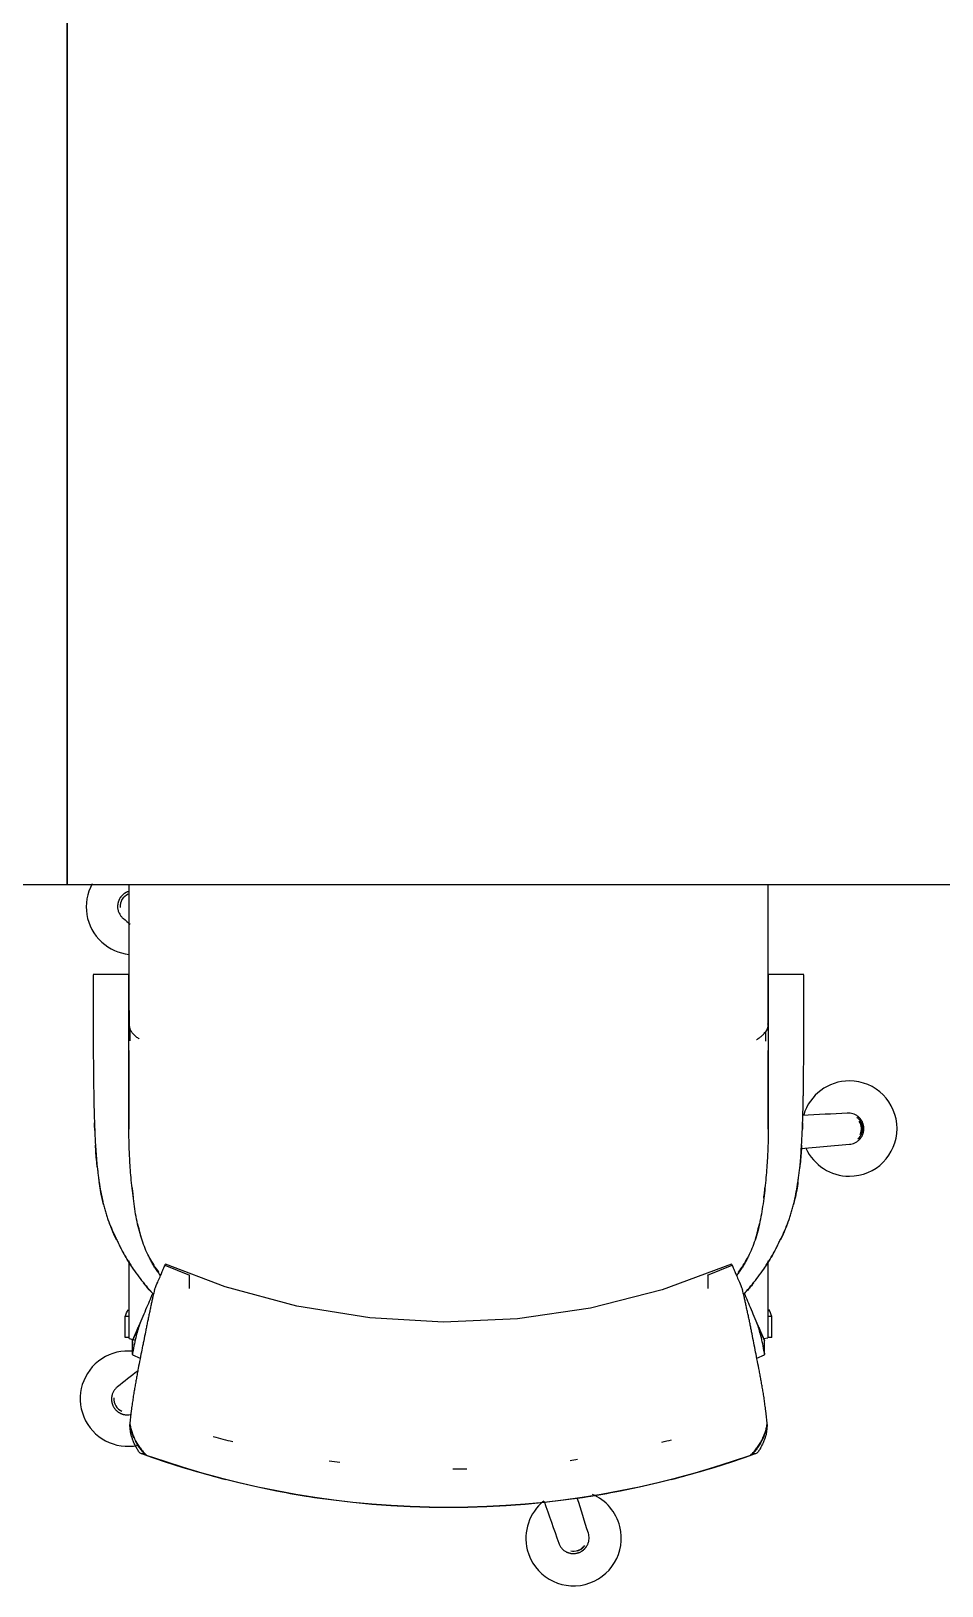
# Model space of a CAD drawing. Extents: x 6433 to 75181, y -2986 to 56414.
# Drawn here: x 26555 to 27318, y 4025 to 5330 of the extents above; entities that cross this region are included whole.
import ezdxf

# ---------------------------------------------------------------- set-up
doc = ezdxf.new("R2010")
doc.units = 0
doc.header["$MEASUREMENT"] = 0
doc.layers.add('A-Furniture', color=252, linetype='CONTINUOUS')

msp = doc.modelspace()

# ---------------------------------------------------------------- linework, layer by layer
at = {"layer": 'A-Furniture'}
for p, q in [((26584.9, 4613.9), (26584.9, 6113.9)), ((26584.9, 6113.9), (26584.9, 4613.9)), ((25784.9, 4613.9), (26584.9, 4613.9)), ((26584.9, 4613.9), (27384.9, 4613.9)), ((26636.7, 4581.9), (26636.7, 4613.5)), ((27172.5, 4613.5), (27172.5, 4581.9)), ((26636.7, 4508.1), (26636.7, 4581.9)), ((27172.5, 4581.9), (27172.5, 4508.1)), ((26636.6, 4538.2), (26606.6, 4538.2)), ((27202.6, 4538.2), (27172.6, 4538.2)), ((26636.7, 4408.5), (26636.7, 4474.5)), ((27172.5, 4474.5), (27172.5, 4408.5)), ((27200.3, 4392.3), (27240.9, 4395.8)), ((26636.7, 4232.8), (26636.7, 4298.1)), ((26666.8, 4294.3), (26687.3, 4285.9)), ((26717.4, 4276.3), (26667.2, 4295.2)), ((27142, 4295.2), (27083.8, 4273.7)), ((27121.9, 4285.9), (27142.4, 4294.3)), ((27172.5, 4298.1), (27172.5, 4233.3)), ((26687.3, 4274.7), (26687.3, 4285.7)), ((27122, 4285.7), (27122, 4274.7)), ((26777.3, 4260), (26717.4, 4276.3)), ((27083.8, 4273.7), (27023.7, 4258.3)), ((26838.5, 4250.1), (26777.3, 4260)), ((27023.7, 4258.3), (26962.4, 4249.2)), ((26633.4, 4233.7), (26633.4, 4251.2)), ((26636.7, 4251.2), (26633.4, 4251.2)), ((26639.6, 4231), (26645.9, 4245.6)), ((26900.4, 4246.4), (26838.5, 4250.1)), ((26962.4, 4249.2), (26900.4, 4246.4)), ((27163.3, 4245.6), (27169.6, 4231)), ((27175.8, 4251.2), (27172.5, 4251.2)), ((27175.8, 4233.7), (27175.8, 4251.2)), ((26636.7, 4233.7), (26633.4, 4233.7)), ((26636.7, 4232.8), (26641.9, 4231.4)), ((26639.6, 4220.3), (26639.6, 4231)), ((27168.8, 4232.8), (27172.5, 4233.3)), ((27169.6, 4220.3), (27169.6, 4231)), ((27175.8, 4233.7), (27172.5, 4233.7)), ((26639.6, 4219), (26646, 4216.4)), ((27163.2, 4216.4), (27169.6, 4219)), ((26637.7, 4156.9), (26637.4, 4160.7)), ((26638.2, 4152.7), (26637.7, 4156.9)), ((27171.5, 4156.9), (27171.1, 4152.7)), ((27171.8, 4160.7), (27171.5, 4156.9))]:
    msp.add_line(p, q, dxfattribs=at)
for centre, radius, start, end in [((26640.8, 4595), 40, 150.7952, 227.5173), ((26640.2, 4595.4), 11.1, 111.8372, 184.5326), ((26640.8, 4595), 40, 227.5173, 264.1272), ((27240.8, 4409), 40, 90, 163.4154), ((27240.8, 4409), 40, 270, 90), ((27240.8, 4409), 11.2, 310.1551, 56.5457), ((27239.8, 4408.9), 11.1, 334.4048, 33.826), ((27240.8, 4409), 40, 204.4217, 270), ((26635.7, 4182.3), 40, 123.0488, 281.8521), ((26635.7, 4182.3), 40, 83.974, 123.0488), ((26635.1, 4181.9), 11.1, 174.0269, 246.9791), ((26904.6, 4847.9), 724.6, 254.2051, 255.5357), ((26904.6, 4847.9), 724.6, 284.2902, 284.9658), ((26904.6, 4847.9), 756.8, 249.9889, 250.3774), ((26904.6, 4847.9), 756.8, 250.4087, 289.5913), ((26904.6, 4847.9), 756.6, 250.4283, 289.5717), ((26904.6, 4847.9), 724.6, 262.0566, 262.7751), ((26904.6, 4847.9), 724.6, 278.0854, 278.5946), ((26904.6, 4847.9), 756.8, 289.6226, 290.0111), ((26904.6, 4847.9), 756.8, 253.4989, 255.7064), ((26904.6, 4847.9), 724.6, 270.2883, 271.2195), ((26904.6, 4847.9), 756.8, 284.2936, 286.5011), ((26904.6, 4847.9), 756.8, 259.3921, 261.4238), ((26904.6, 4847.9), 756.8, 278.5762, 280.6079), ((27009.5, 4065.2), 40, 14.1205, 66.8324), ((27009.5, 4065.2), 40, 128.7602, 194.1205), ((27009.5, 4065.2), 40, 194.1205, 14.1205), ((27009.5, 4065.2), 11.2, 287.8148, 327.294), ((27009.4, 4065.4), 11.1, 258.6835, 318.1047)]:
    msp.add_arc(centre, radius, start, end, dxfattribs=at)
for points, knots in [([(26636.6, 4608), (26636.3, 4608), (26636, 4607.9), (26635.5, 4607.7), (26635.2, 4607.6), (26635, 4607.5), (26634.8, 4607.4), (26634.5, 4607.2), (26634.1, 4607.1), (26633.7, 4606.9), (26633.4, 4606.7), (26633.2, 4606.6), (26633.1, 4606.5), (26633, 4606.4), (26633, 4606.4), (26632.8, 4606.3), (26632.6, 4606.2), (26632.3, 4605.9), (26631.9, 4605.6), (26631.4, 4605.2), (26630.9, 4604.7), (26630.4, 4604.1), (26630, 4603.7), (26629.7, 4603.3), (26629.2, 4602.7), (26628.8, 4602), (26628.5, 4601.3), (26628.2, 4600.8), (26628.1, 4600.4), (26628, 4600.2), (26627.9, 4600.1), (26627.9, 4600), (26627.9, 4599.9), (26627.8, 4599.7), (26627.7, 4599.5), (26627.6, 4599.2), (26627.5, 4598.8), (26627.4, 4598.4), (26627.4, 4598.1), (26627.3, 4598), (26627.3, 4597.9), (26627.3, 4597.7), (26627.3, 4597.6), (26627.2, 4597.3), (26627.2, 4597), (26627.1, 4596.6), (26627.1, 4596.3), (26627.1, 4596.2)], [-1, -1, -1, -1, -0.916667, -0.875, -0.854167, -0.833333, -0.8125, -0.791667, -0.75, -0.708333, -0.6875, -0.677083, -0.671875, -0.666667, -0.661458, -0.65625, -0.645833, -0.625, -0.604167, -0.583333, -0.541667, -0.520833, -0.5, -0.479167, -0.458333, -0.416667, -0.395833, -0.375, -0.354167, -0.34375, -0.338542, -0.333333, -0.328125, -0.322917, -0.3125, -0.291667, -0.25, -0.208333, -0.1875, -0.177083, -0.166667, -0.15625, -0.145833, -0.125, -0.083333, -0.041667, 0, 0, 0, 0]), ([(26627.1, 4596.2), (26627.1, 4596.1), (26627.1, 4596), (26627.1, 4595.8), (26627.1, 4595.6), (26627.1, 4595.4), (26627.1, 4595.1), (26627.1, 4594.8), (26627.1, 4594.5), (26627.1, 4594.1), (26627.2, 4593.4), (26627.5, 4592.2), (26627.7, 4591.4), (26627.9, 4590.9)], [-1, -1, -1, -1, -0.925, -0.85, -0.8125, -0.775, -0.7, -0.625, -0.5875, -0.55, -0.4, -0.2, 0, 0, 0, 0]), ([(26606.6, 4538.1), (26606.6, 4538.1), (26606.6, 4537.9), (26606.6, 4537.4), (26606.6, 4536.3), (26606.6, 4534.7), (26606.6, 4533.3), (26606.6, 4532), (26606.6, 4531), (26606.6, 4529.9), (26606.6, 4528.6), (26606.6, 4527.1), (26606.6, 4525.4), (26606.6, 4523.6), (26606.6, 4522), (26606.6, 4520.8), (26606.6, 4519.2), (26606.6, 4516.2), (26606.6, 4513.8), (26606.6, 4512), (26606.6, 4510.1), (26606.6, 4507.9), (26606.6, 4505.6), (26606.6, 4503.9), (26606.6, 4502.5), (26606.6, 4500.8), (26606.6, 4498.6), (26606.6, 4495.6), (26606.6, 4491.8), (26606.7, 4487.3), (26606.7, 4483.4), (26606.7, 4480.2), (26606.7, 4477.2), (26606.7, 4473.5), (26606.7, 4468.8), (26606.8, 4463.8), (26606.8, 4458.9), (26606.8, 4454.8), (26606.9, 4451.6), (26606.9, 4448.7), (26607, 4445.3), (26607, 4441.3), (26607.1, 4437.1), (26607.2, 4431.6), (26607.3, 4425), (26607.5, 4417.5), (26607.8, 4410.1), (26608.1, 4402.7), (26608.5, 4395.4), (26609, 4388), (26609.4, 4381.7), (26610, 4376.5), (26610.5, 4372.4), (26611, 4368.2), (26611.8, 4362.7), (26612.9, 4356), (26614.3, 4349.4), (26615.5, 4344.2), (26616.6, 4340.3), (26617.8, 4336.4), (26619.4, 4331.4), (26621.8, 4325.5), (26624.4, 4319.7), (26626.6, 4315.1), (26628.3, 4311.5), (26630.1, 4307.9), (26632.6, 4303.3), (26635.9, 4297.7), (26640.2, 4291.1), (26646.3, 4282.5), (26651.9, 4275.5), (26656.2, 4271), (26656.9, 4270.3)], [0.2173913, 0.2173913, 0.2173913, 0.2173913, 0.2228261, 0.2282609, 0.2336957, 0.2391304, 0.2445652, 0.2472826, 0.25, 0.2527174, 0.2554348, 0.2581522, 0.2608696, 0.263587, 0.2663043, 0.2690217, 0.2717391, 0.2771739, 0.2798913, 0.2826087, 0.2853261, 0.2880435, 0.2907609, 0.2934783, 0.2961957, 0.298913, 0.3016304, 0.3043478, 0.3097826, 0.3152174, 0.3206522, 0.326087, 0.3315217, 0.3369565, 0.3423913, 0.3478261, 0.3532609, 0.3586957, 0.3641304, 0.3695652, 0.375, 0.3804348, 0.3858696, 0.3913043, 0.4021739, 0.4130435, 0.423913, 0.4347826, 0.4456522, 0.4565217, 0.4673913, 0.4728261, 0.4782609, 0.4836957, 0.4891304, 0.5, 0.5108696, 0.5163043, 0.5217391, 0.5271739, 0.5326087, 0.5434783, 0.5543478, 0.5597826, 0.5652174, 0.5706522, 0.576087, 0.5869565, 0.5978261, 0.6086957, 0.6304348, 0.6346057, 0.6346057, 0.6346057, 0.6346057]), ([(26662.8, 4286), (26662.1, 4286.9), (26660.7, 4288.9), (26658.6, 4292), (26656.6, 4295.2), (26654.8, 4298.5), (26652.6, 4302.9), (26650.1, 4308.3), (26647.6, 4315.2), (26645.3, 4322.7), (26643.3, 4330.9), (26641.8, 4339.3), (26640.6, 4348), (26639.4, 4356.9), (26638.5, 4365.7), (26637.8, 4374.3), (26637.3, 4382.3), (26636.9, 4389.7), (26636.7, 4396.5), (26636.6, 4402.7), (26636.6, 4408.7), (26636.6, 4414.7), (26636.6, 4420.9), (26636.6, 4426.4), (26636.6, 4431), (26636.6, 4435.9), (26636.6, 4440.8), (26636.6, 4445.4), (26636.6, 4448.6), (26636.6, 4451.4), (26636.6, 4454.5), (26636.6, 4458.5), (26636.6, 4465.3), (26636.6, 4472.7), (26636.6, 4477.6), (26636.6, 4480.7), (26636.6, 4483.9), (26636.6, 4487.9), (26636.6, 4492.1), (26636.6, 4495.6), (26636.6, 4498.4), (26636.6, 4500.4), (26636.6, 4502.2), (26636.6, 4503.5), (26636.6, 4505), (26636.6, 4507.1), (26636.6, 4509.3), (26636.6, 4511.2), (26636.6, 4513), (26636.6, 4514.7), (26636.6, 4516.6), (26636.6, 4518.6), (26636.6, 4520.2), (26636.6, 4521.1), (26636.6, 4521.9), (26636.6, 4522.9), (26636.6, 4524.3), (26636.6, 4526), (26636.6, 4527.6), (26636.6, 4529), (26636.6, 4530.2), (26636.6, 4531.3), (26636.6, 4532.6), (26636.6, 4534), (26636.6, 4535.6), (26636.6, 4537.3), (26636.6, 4538.2), (26636.6, 4538.2), (26636.6, 4538.1)], [0.3754739, 0.3754739, 0.3754739, 0.3754739, 0.3804348, 0.3858696, 0.3913043, 0.3967391, 0.4021739, 0.4130435, 0.423913, 0.4347826, 0.4456522, 0.4565217, 0.4673913, 0.4782609, 0.4891304, 0.5, 0.5108696, 0.5217391, 0.5326087, 0.5434783, 0.5543478, 0.5652174, 0.576087, 0.5869565, 0.5923913, 0.5978261, 0.6086957, 0.6141304, 0.6195652, 0.625, 0.6304348, 0.6358696, 0.6413043, 0.6521739, 0.6576087, 0.6630435, 0.6684783, 0.673913, 0.6793478, 0.6847826, 0.6875, 0.6902174, 0.6929348, 0.6956522, 0.6983696, 0.701087, 0.7038043, 0.7065217, 0.7092391, 0.7119565, 0.7146739, 0.7173913, 0.7201087, 0.7228261, 0.7241848, 0.7255435, 0.7282609, 0.7309783, 0.7336957, 0.736413, 0.7391304, 0.7418478, 0.7445652, 0.75, 0.7554348, 0.7608696, 0.7717391, 0.7826087, 0.7826087, 0.7826087, 0.7826087]), ([(27172.6, 4538.1), (27172.6, 4538.2), (27172.6, 4538.2), (27172.6, 4537.3), (27172.6, 4535.6), (27172.6, 4534), (27172.6, 4532.6), (27172.6, 4531.3), (27172.6, 4530.2), (27172.6, 4529), (27172.6, 4527.6), (27172.6, 4526), (27172.6, 4524.3), (27172.6, 4522.9), (27172.6, 4521.9), (27172.6, 4521.1), (27172.6, 4520.2), (27172.6, 4518.6), (27172.6, 4516.6), (27172.6, 4514.7), (27172.6, 4513), (27172.6, 4511.2), (27172.6, 4509.3), (27172.6, 4507.1), (27172.6, 4505), (27172.6, 4503.5), (27172.6, 4502.2), (27172.6, 4500.4), (27172.6, 4498.4), (27172.6, 4495.6), (27172.6, 4492.1), (27172.6, 4487.9), (27172.6, 4483.9), (27172.6, 4480.7), (27172.6, 4477.6), (27172.6, 4472.7), (27172.6, 4465.3), (27172.6, 4458.5), (27172.6, 4454.5), (27172.6, 4451.4), (27172.6, 4448.6), (27172.6, 4445.4), (27172.6, 4440.8), (27172.6, 4435.9), (27172.6, 4431), (27172.7, 4426.4), (27172.7, 4420.9), (27172.6, 4414.7), (27172.6, 4408.7), (27172.6, 4402.7), (27172.6, 4396.5), (27172.3, 4389.7), (27171.9, 4382.3), (27171.4, 4374.3), (27170.7, 4365.7), (27169.8, 4356.9), (27168.7, 4348), (27167.4, 4339.3), (27165.9, 4330.9), (27164, 4322.7), (27161.7, 4315.2), (27159.1, 4308.3), (27156.7, 4302.9), (27154.4, 4298.5), (27152.6, 4295.2), (27150.6, 4292), (27148.6, 4288.9), (27147.1, 4286.9), (27146.4, 4286)], [0.2173913, 0.2173913, 0.2173913, 0.2173913, 0.2282609, 0.2391304, 0.2445652, 0.25, 0.2554348, 0.2581522, 0.2608696, 0.263587, 0.2663043, 0.2690217, 0.2717391, 0.2744565, 0.2758152, 0.2771739, 0.2798913, 0.2826087, 0.2853261, 0.2880435, 0.2907609, 0.2934783, 0.2961957, 0.298913, 0.3016304, 0.3043478, 0.3070652, 0.3097826, 0.3125, 0.3152174, 0.3206522, 0.326087, 0.3315217, 0.3369565, 0.3423913, 0.3478261, 0.3586957, 0.3641304, 0.3695652, 0.375, 0.3804348, 0.3858696, 0.3913043, 0.4021739, 0.4076087, 0.4130435, 0.423913, 0.4347826, 0.4456522, 0.4565217, 0.4673913, 0.4782609, 0.4891304, 0.5, 0.5108696, 0.5217391, 0.5326087, 0.5434783, 0.5543478, 0.5652174, 0.576087, 0.5869565, 0.5978261, 0.6032609, 0.6086957, 0.6141304, 0.6195652, 0.6245261, 0.6245261, 0.6245261, 0.6245261]), ([(27152.4, 4270.3), (27153, 4271), (27157.3, 4275.5), (27162.9, 4282.5), (27169, 4291.1), (27173.3, 4297.7), (27176.6, 4303.3), (27179.1, 4307.9), (27180.9, 4311.5), (27182.6, 4315.1), (27184.9, 4319.7), (27187.5, 4325.5), (27189.8, 4331.4), (27191.5, 4336.4), (27192.7, 4340.3), (27193.7, 4344.2), (27195, 4349.4), (27196.3, 4356), (27197.5, 4362.7), (27198.2, 4368.2), (27198.8, 4372.4), (27199.3, 4376.5), (27199.8, 4381.7), (27200.3, 4388), (27200.7, 4395.4), (27201.1, 4402.7), (27201.5, 4410.1), (27201.7, 4417.5), (27201.9, 4425), (27202.1, 4431.6), (27202.2, 4437.1), (27202.2, 4441.3), (27202.3, 4445.3), (27202.3, 4448.7), (27202.4, 4451.6), (27202.4, 4454.8), (27202.4, 4458.9), (27202.5, 4463.8), (27202.5, 4468.8), (27202.5, 4473.5), (27202.6, 4477.2), (27202.6, 4480.2), (27202.6, 4483.4), (27202.6, 4487.3), (27202.6, 4491.8), (27202.6, 4495.6), (27202.6, 4498.6), (27202.6, 4500.8), (27202.6, 4502.5), (27202.6, 4503.9), (27202.6, 4505.6), (27202.6, 4507.9), (27202.6, 4510.1), (27202.6, 4512), (27202.6, 4513.8), (27202.6, 4516.2), (27202.6, 4519.2), (27202.6, 4520.8), (27202.6, 4522), (27202.6, 4523.6), (27202.6, 4525.4), (27202.6, 4527.1), (27202.6, 4528.6), (27202.6, 4529.9), (27202.6, 4531), (27202.6, 4532), (27202.6, 4533.3), (27202.6, 4534.7), (27202.6, 4536.3), (27202.6, 4537.4), (27202.6, 4537.9), (27202.6, 4538.1), (27202.6, 4538.1)], [0.3653943, 0.3653943, 0.3653943, 0.3653943, 0.3695652, 0.3913043, 0.4021739, 0.4130435, 0.423913, 0.4293478, 0.4347826, 0.4402174, 0.4456522, 0.4565217, 0.4673913, 0.4728261, 0.4782609, 0.4836957, 0.4891304, 0.5, 0.5108696, 0.5163043, 0.5217391, 0.5271739, 0.5326087, 0.5434783, 0.5543478, 0.5652174, 0.576087, 0.5869565, 0.5978261, 0.6086957, 0.6141304, 0.6195652, 0.625, 0.6304348, 0.6358696, 0.6413043, 0.6467391, 0.6521739, 0.6576087, 0.6630435, 0.6684783, 0.673913, 0.6793478, 0.6847826, 0.6902174, 0.6956522, 0.6983696, 0.701087, 0.7038043, 0.7065217, 0.7092391, 0.7119565, 0.7146739, 0.7173913, 0.7201087, 0.7228261, 0.7282609, 0.7309783, 0.7336957, 0.736413, 0.7391304, 0.7418478, 0.7445652, 0.7472826, 0.75, 0.7527174, 0.7554348, 0.7608696, 0.7663043, 0.7717391, 0.7771739, 0.7826087, 0.7826087, 0.7826087, 0.7826087]), ([(26638.2, 4490.6), (26637.8, 4491.2), (26636.7, 4493.2), (26636.4, 4495.3), (26636.7, 4496.8)], [-0.07541741, -0.07541741, -0.07541741, -0.07541741, -0.05555556, 0, 0, 0, 0]), ([(26637.7, 4492), (26638, 4491.5), (26638.6, 4490.3), (26640.1, 4488.4), (26641.9, 4486.7), (26643.4, 4485.5), (26644.4, 4484.9), (26645, 4484.5), (26645.2, 4484.4)], [0, 0, 0, 0, 0.0277778, 0.0555556, 0.0833333, 0.0972222, 0.1041667, 0.1111111, 0.1111111, 0.1111111, 0.1111111]), ([(27162.9, 4483.7), (27163.1, 4483.8), (27163.7, 4484.1), (27164.7, 4484.8), (27166.2, 4485.8), (27168, 4487.3), (27169.5, 4488.9), (27170.2, 4489.8), (27170.5, 4490.2)], [0.8888889, 0.8888889, 0.8888889, 0.8888889, 0.8958333, 0.9027778, 0.9166667, 0.9444444, 0.9722222, 1, 1, 1, 1]), ([(27171, 4490.6), (27171.4, 4491.2), (27172.6, 4493.2), (27172.8, 4495.3), (27172.5, 4496.8)], [0.92458259, 0.92458259, 0.92458259, 0.92458259, 0.94444444, 1, 1, 1, 1]), ([(26607.9, 4407.5), (26607.9, 4408.7), (26607.8, 4410.8), (26607.7, 4412.9), (26607.7, 4413.8)], [0.583333333, 0.583333333, 0.583333333, 0.583333333, 0.588541667, 0.59241184, 0.59241184, 0.59241184, 0.59241184]), ([(27250, 4417.2), (27249.9, 4417.3), (27249.9, 4417.4), (27249.7, 4417.5), (27249.6, 4417.6), (27249.5, 4417.8), (27249.3, 4418), (27249, 4418.2), (27248.9, 4418.4), (27248.6, 4418.7), (27248, 4419.2), (27247, 4419.9), (27246.3, 4420.4), (27245.8, 4420.6)], [-1, -1, -1, -1, -0.925, -0.85, -0.8125, -0.775, -0.7, -0.625, -0.5875, -0.55, -0.4, -0.2, 0, 0, 0, 0]), ([(27251, 4402.1), (27251.2, 4402.3), (27251.3, 4402.6), (27251.6, 4403.1), (27251.7, 4403.4), (27251.8, 4403.6), (27251.9, 4403.8), (27252, 4404.1), (27252.2, 4404.4), (27252.3, 4404.9), (27252.4, 4405.2), (27252.5, 4405.4), (27252.5, 4405.6), (27252.5, 4405.6), (27252.6, 4405.7), (27252.6, 4405.9), (27252.6, 4406.1), (27252.7, 4406.5), (27252.8, 4407), (27252.9, 4407.7), (27252.9, 4408.4), (27252.9, 4409.2), (27252.9, 4409.7), (27252.9, 4410.2), (27252.8, 4411), (27252.6, 4411.8), (27252.4, 4412.5), (27252.3, 4413), (27252.1, 4413.4), (27252, 4413.7), (27252, 4413.8), (27251.9, 4413.9), (27251.9, 4414), (27251.9, 4414.1), (27251.8, 4414.3), (27251.6, 4414.7), (27251.4, 4415.1), (27251.2, 4415.4), (27251.1, 4415.6), (27251, 4415.7), (27251, 4415.8), (27250.9, 4415.9), (27250.8, 4416.1), (27250.7, 4416.3), (27250.4, 4416.6), (27250.2, 4416.9), (27250, 4417.1), (27250, 4417.2)], [-1, -1, -1, -1, -0.916667, -0.875, -0.854167, -0.833333, -0.8125, -0.791667, -0.75, -0.708333, -0.6875, -0.677083, -0.671875, -0.666667, -0.661458, -0.65625, -0.645833, -0.625, -0.604167, -0.583333, -0.541667, -0.520833, -0.5, -0.479167, -0.458333, -0.416667, -0.395833, -0.375, -0.354167, -0.34375, -0.338542, -0.333333, -0.328125, -0.322917, -0.3125, -0.291667, -0.25, -0.208333, -0.1875, -0.177083, -0.166667, -0.15625, -0.145833, -0.125, -0.083333, -0.041667, 0, 0, 0, 0]), ([(27247.4, 4398.2), (27247.8, 4398.5), (27248.5, 4399), (27249.3, 4399.8), (27249.7, 4400.3), (27250, 4400.6), (27250.1, 4400.7), (27250.2, 4400.9), (27250.3, 4401), (27250.4, 4401.2), (27250.6, 4401.4), (27250.7, 4401.6), (27250.8, 4401.7), (27250.9, 4401.9), (27251, 4402), (27251, 4402.1)], [-1, -1, -1, -1, -0.8, -0.6, -0.5, -0.45, -0.4, -0.375, -0.35, -0.3, -0.25, -0.2, -0.15, -0.1, 0, 0, 0, 0]), ([(26610, 4376.7), (26609.9, 4377.5), (26609.6, 4380.9), (26609, 4386.4), (26608.7, 4391.6), (26608.5, 4394.5), (26608.5, 4395)], [0.53783396, 0.53783396, 0.53783396, 0.53783396, 0.54166667, 0.55208333, 0.5625, 0.56500708, 0.56500708, 0.56500708, 0.56500708]), ([(27200.7, 4395), (27200.7, 4394.5), (27200.5, 4391.6), (27200.2, 4386.4), (27199.7, 4380.9), (27199.3, 4377.5), (27199.2, 4376.7)], [0.43499292, 0.43499292, 0.43499292, 0.43499292, 0.4375, 0.44791667, 0.45833333, 0.46216604, 0.46216604, 0.46216604, 0.46216604]), ([(26615.3, 4345.3), (26614.9, 4346.9), (26613.9, 4350.8), (26612.6, 4357.2), (26611.9, 4362), (26611.5, 4364.3)], [0.49318304, 0.49318304, 0.49318304, 0.49318304, 0.5, 0.51041667, 0.52034416, 0.52034416, 0.52034416, 0.52034416]), ([(26639.1, 4360.1), (26639.3, 4358.7), (26639.6, 4355.5), (26640, 4352.3), (26640.2, 4350.6)], [0.50425801, 0.50425801, 0.50425801, 0.50425801, 0.51041667, 0.51788638, 0.51788638, 0.51788638, 0.51788638]), ([(27169, 4350.6), (27169.2, 4352.3), (27169.6, 4355.5), (27170, 4358.7), (27170.1, 4360.1)], [0.48211362, 0.48211362, 0.48211362, 0.48211362, 0.48958333, 0.49574199, 0.49574199, 0.49574199, 0.49574199]), ([(27197.7, 4364.3), (27197.4, 4362), (27196.6, 4357.2), (27195.4, 4350.8), (27194.4, 4346.9), (27194, 4345.3)], [0.47965584, 0.47965584, 0.47965584, 0.47965584, 0.48958333, 0.5, 0.50681696, 0.50681696, 0.50681696, 0.50681696]), ([(26626.1, 4315.7), (26625.1, 4317.8), (26622.7, 4323.1), (26620.7, 4328.4), (26619.5, 4331.6)], [0.44842599, 0.44842599, 0.44842599, 0.44842599, 0.45833333, 0.47273485, 0.47273485, 0.47273485, 0.47273485]), ([(26643.9, 4329.1), (26644.1, 4328.3), (26644.8, 4325.2), (26645.8, 4320.9), (26646.8, 4317.5), (26647.1, 4316.3)], [0.54866694, 0.54866694, 0.54866694, 0.54866694, 0.55208333, 0.5625, 0.56783755, 0.56783755, 0.56783755, 0.56783755]), ([(27162.1, 4316.3), (27162.5, 4317.5), (27163.4, 4320.9), (27164.5, 4325.2), (27165.2, 4328.3), (27165.3, 4329.1)], [0.43216245, 0.43216245, 0.43216245, 0.43216245, 0.4375, 0.44791667, 0.45133306, 0.45133306, 0.45133306, 0.45133306]), ([(27189.7, 4331.6), (27188.6, 4328.4), (27186.5, 4323.1), (27184.1, 4317.8), (27183.1, 4315.7)], [0.52726515, 0.52726515, 0.52726515, 0.52726515, 0.54166667, 0.55157401, 0.55157401, 0.55157401, 0.55157401]), ([(26640.3, 4291.1), (26639.3, 4292.7), (26636.9, 4296.4), (26634.1, 4300.9), (26632.5, 4303.7), (26632, 4304.5)], [0.40851688, 0.40851688, 0.40851688, 0.40851688, 0.41666667, 0.42708333, 0.43069115, 0.43069115, 0.43069115, 0.43069115]), ([(26653.7, 4300.6), (26653.8, 4300.5), (26654.9, 4298.4), (26657.4, 4294.2), (26660.1, 4290.2), (26661.6, 4288.2), (26661.6, 4288.1)], [0.59333507, 0.59333507, 0.59333507, 0.59333507, 0.59375, 0.60416667, 0.61458333, 0.61505928, 0.61505928, 0.61505928, 0.61505928]), ([(27147.6, 4288.1), (27147.7, 4288.2), (27149.1, 4290.2), (27151.8, 4294.2), (27154.3, 4298.4), (27155.5, 4300.5), (27155.5, 4300.6)], [0.38494072, 0.38494072, 0.38494072, 0.38494072, 0.38541667, 0.39583333, 0.40625, 0.40666493, 0.40666493, 0.40666493, 0.40666493]), ([(27177.2, 4304.5), (27176.8, 4303.7), (27175.1, 4300.9), (27172.4, 4296.4), (27170, 4292.7), (27168.9, 4291.1)], [0.56930885, 0.56930885, 0.56930885, 0.56930885, 0.57291667, 0.58333333, 0.59148312, 0.59148312, 0.59148312, 0.59148312]), ([(26658.1, 4274), (26657.6, 4272), (26656.9, 4268.8), (26655.9, 4264.4), (26655.2, 4261), (26654.4, 4257.4), (26653.6, 4253.6), (26652.8, 4249.8), (26652, 4246), (26651.2, 4242.2), (26650.2, 4237.2), (26649.2, 4232.2), (26648.2, 4227.2), (26647.2, 4222.1), (26645.9, 4215.7), (26644.6, 4208.9), (26643.6, 4203.4), (26642.8, 4199.2), (26642.1, 4195.1), (26641.3, 4190.9), (26640.6, 4186.6), (26639.9, 4182), (26639.2, 4177.2), (26638.3, 4170.6), (26637.7, 4165.3), (26637.3, 4161.6)], [-1, -1, -1, -1, -0.928571, -0.892857, -0.857143, -0.821429, -0.785714, -0.75, -0.714286, -0.678571, -0.642857, -0.571429, -0.535714, -0.5, -0.428571, -0.357143, -0.321429, -0.285714, -0.25, -0.214286, -0.178571, -0.142857, -0.107143, -0.071429, 0, 0, 0, 0]), ([(26645.9, 4245.6), (26647.1, 4248.3), (26649.3, 4253.5), (26652.5, 4260.9), (26654.8, 4266.4), (26656.1, 4269.4), (26656.5, 4270.3)], [-1, -1, -1, -1, -0.8, -0.6, -0.4, -0.3, -0.3, -0.3, -0.3]), ([(26657.1, 4270.1), (26656.3, 4270.8), (26653.9, 4273.3), (26651.1, 4276.5), (26649, 4279), (26648.6, 4279.6)], [0.37051719, 0.37051719, 0.37051719, 0.37051719, 0.375, 0.38541667, 0.38875119, 0.38875119, 0.38875119, 0.38875119]), ([(27171.9, 4161.6), (27171.5, 4165.3), (27170.9, 4170.6), (27170, 4177.2), (27169.4, 4182), (27168.7, 4186.6), (27167.9, 4190.9), (27167.2, 4195.1), (27166.4, 4199.2), (27165.7, 4203.4), (27164.6, 4208.9), (27163.3, 4215.7), (27161.8, 4223.4), (27160.3, 4231), (27159.1, 4237.2), (27158, 4242.2), (27157.3, 4246), (27156.5, 4249.8), (27155.7, 4253.6), (27154.8, 4257.4), (27154.1, 4261), (27153.3, 4264.4), (27152.3, 4268.8), (27151.6, 4272), (27151.1, 4274)], [-1, -1, -1, -1, -0.928571, -0.892857, -0.857143, -0.821429, -0.785714, -0.75, -0.714286, -0.678571, -0.642857, -0.571429, -0.5, -0.428571, -0.357143, -0.321429, -0.285714, -0.25, -0.214286, -0.178571, -0.142857, -0.107143, -0.071429, 0, 0, 0, 0]), ([(27156.6, 4274.8), (27155.9, 4273.9), (27154.4, 4272.3), (27152.9, 4270.8), (27152.2, 4270.1)], [0.620210162, 0.620210162, 0.620210162, 0.620210162, 0.625, 0.629482808, 0.629482808, 0.629482808, 0.629482808]), ([(27152.7, 4270.3), (27153.1, 4269.4), (27154.4, 4266.4), (27156.8, 4260.9), (27159.9, 4253.5), (27162.2, 4248.3), (27163.3, 4245.6)], [-0.7, -0.7, -0.7, -0.7, -0.6, -0.4, -0.2, 0, 0, 0, 0]), ([(27160.7, 4279.6), (27160.2, 4279), (27158.9, 4277.4), (27157.6, 4275.8), (27156.8, 4274.9)], [0.611248805, 0.611248805, 0.611248805, 0.611248805, 0.614583333, 0.619949996, 0.619949996, 0.619949996, 0.619949996]), ([(26645.9, 4245.6), (26645.3, 4244.2), (26643.2, 4239.3), (26641.1, 4234.4), (26639.6, 4231)], [-0.08237256, -0.08237256, -0.08237256, -0.08237256, -0.05882353, 0, 0, 0, 0]), ([(26639.6, 4231), (26641.1, 4234.4), (26643.2, 4239.3), (26645.3, 4244.2), (26645.9, 4245.6)], [-1, -1, -1, -1, -0.94117647, -0.91762744, -0.91762744, -0.91762744, -0.91762744]), ([(27169.6, 4231), (27168.1, 4234.4), (27166, 4239.3), (27163.9, 4244.2), (27163.3, 4245.6)], [-1, -1, -1, -1, -0.94117647, -0.91762986, -0.91762986, -0.91762986, -0.91762986]), ([(27163.3, 4245.6), (27163.9, 4244.2), (27166, 4239.3), (27168.1, 4234.4), (27169.6, 4231)], [-0.08237014, -0.08237014, -0.08237014, -0.08237014, -0.05882353, 0, 0, 0, 0]), ([(26639.6, 4221.4), (26639.6, 4220.7), (26639.6, 4219.9), (26639.6, 4219.4), (26639.6, 4219.2), (26639.6, 4219.2)], [0.4444444, 0.4444444, 0.4444444, 0.4444444, 0.5833333, 0.6527778, 0.6666667, 0.6666667, 0.6666667, 0.6666667]), ([(26622.9, 4186.7), (26622.7, 4186.2), (26622.4, 4185.4), (26622.2, 4184.3), (26622.1, 4183.7), (26622.1, 4183.3), (26622, 4183.1), (26622, 4182.9), (26622, 4182.7), (26622, 4182.5), (26622, 4182.3), (26622, 4182), (26622, 4181.9), (26622, 4181.6), (26622, 4181.5), (26622, 4181.4)], [-1, -1, -1, -1, -0.8, -0.6, -0.5, -0.45, -0.4, -0.375, -0.35, -0.3, -0.25, -0.2, -0.15, -0.1, 0, 0, 0, 0]), ([(26622, 4181.4), (26622, 4181.2), (26622, 4180.8), (26622.1, 4180.3), (26622.1, 4180), (26622.2, 4179.8), (26622.2, 4179.5), (26622.3, 4179.2), (26622.3, 4178.8), (26622.5, 4178.4), (26622.6, 4178), (26622.6, 4177.8), (26622.7, 4177.7), (26622.7, 4177.6), (26622.7, 4177.5), (26622.8, 4177.4), (26622.9, 4177.2), (26623, 4176.8), (26623.2, 4176.4), (26623.5, 4175.7), (26623.9, 4175.1), (26624.3, 4174.5), (26624.6, 4174), (26624.9, 4173.6), (26625.4, 4173), (26626, 4172.4), (26626.5, 4171.9), (26626.9, 4171.6), (26627.3, 4171.3), (26627.5, 4171.2), (26627.6, 4171.1), (26627.7, 4171), (26627.8, 4171), (26627.9, 4170.9), (26628.1, 4170.8), (26628.4, 4170.6), (26628.8, 4170.4), (26629.1, 4170.2), (26629.3, 4170.1), (26629.5, 4170), (26629.6, 4170), (26629.7, 4169.9), (26629.8, 4169.8), (26630.1, 4169.7), (26630.4, 4169.6), (26630.8, 4169.5), (26631.1, 4169.4), (26631.2, 4169.3)], [-1, -1, -1, -1, -0.916667, -0.875, -0.854167, -0.833333, -0.8125, -0.791667, -0.75, -0.708333, -0.6875, -0.677083, -0.671875, -0.666667, -0.661458, -0.65625, -0.645833, -0.625, -0.604167, -0.583333, -0.541667, -0.520833, -0.5, -0.479167, -0.458333, -0.416667, -0.395833, -0.375, -0.354167, -0.34375, -0.338542, -0.333333, -0.328125, -0.322917, -0.3125, -0.291667, -0.25, -0.208333, -0.1875, -0.177083, -0.166667, -0.15625, -0.145833, -0.125, -0.083333, -0.041667, 0, 0, 0, 0]), ([(26631.2, 4169.3), (26631.2, 4169.3), (26631.3, 4169.3), (26631.5, 4169.2), (26631.7, 4169.2), (26631.9, 4169.1), (26632.2, 4169.1), (26632.5, 4169), (26632.8, 4168.9), (26633.2, 4168.9), (26633.9, 4168.8), (26635.1, 4168.7), (26636, 4168.7), (26636.5, 4168.8)], [-1, -1, -1, -1, -0.925, -0.85, -0.8125, -0.775, -0.7, -0.625, -0.5875, -0.55, -0.4, -0.2, 0, 0, 0, 0]), ([(26637.3, 4161.6), (26637.5, 4160.5), (26637.8, 4158.8), (26638.4, 4156.4), (26638.9, 4154.7), (26639.5, 4152.9), (26640.2, 4151.1), (26640.8, 4149.6), (26641.4, 4148.5), (26641.8, 4147.6), (26642.3, 4146.7), (26642.9, 4145.6), (26643.7, 4144.2), (26644.8, 4142.5), (26645.9, 4140.9), (26647.2, 4139.3), (26648.9, 4137.3), (26650.2, 4135.9), (26651.2, 4135)], [-1, -1, -1, -1, -0.875, -0.8125, -0.75, -0.6875, -0.625, -0.5625, -0.53125, -0.5, -0.46875, -0.4375, -0.375, -0.3125, -0.25, -0.1875, -0.125, 0, 0, 0, 0]), ([(26637.4, 4160.7), (26637.6, 4159.6), (26637.9, 4157.9), (26638.5, 4155.7), (26639, 4154), (26639.6, 4152.2), (26640.2, 4150.7), (26640.6, 4149.7), (26640.8, 4149.3)], [-1, -1, -1, -1, -0.875, -0.8125, -0.75, -0.6875, -0.625, -0.5822537, -0.5822537, -0.5822537, -0.5822537]), ([(26640.8, 4149.3), (26640.6, 4149.8), (26640.2, 4150.8), (26639.5, 4152.4), (26639, 4154.1), (26638.4, 4155.7), (26637.9, 4157.9), (26637.6, 4159.6), (26637.4, 4160.7)], [-0.4243709, -0.4243709, -0.4243709, -0.4243709, -0.375, -0.3125, -0.25, -0.1875, -0.125, 0, 0, 0, 0]), ([(26645.6, 4136.7), (26645, 4137.6), (26644.2, 4138.9), (26643.3, 4140.4), (26642.8, 4141.3), (26642.4, 4141.9), (26642.1, 4142.6), (26641.6, 4143.5), (26641.1, 4144.6), (26640.6, 4145.8), (26640.2, 4146.7), (26640, 4147.4), (26639.7, 4148), (26639.4, 4148.9), (26638.8, 4150.5), (26638.4, 4151.9), (26638.2, 4152.7)], [-1, -1, -1, -1, -0.833333, -0.75, -0.708333, -0.666667, -0.625, -0.583333, -0.5, -0.416667, -0.375, -0.333333, -0.291667, -0.25, -0.166667, 0, 0, 0, 0]), ([(27158.1, 4135), (27159, 4135.9), (27160.4, 4137.3), (27162.1, 4139.3), (27163.3, 4140.9), (27164.4, 4142.5), (27165.5, 4144.2), (27166.3, 4145.6), (27167, 4146.7), (27167.4, 4147.6), (27167.9, 4148.5), (27168.4, 4149.6), (27169.1, 4151.1), (27169.8, 4152.9), (27170.4, 4154.7), (27170.9, 4156.4), (27171.5, 4158.8), (27171.8, 4160.5), (27171.9, 4161.6)], [-1, -1, -1, -1, -0.875, -0.8125, -0.75, -0.6875, -0.625, -0.5625, -0.53125, -0.5, -0.46875, -0.4375, -0.375, -0.3125, -0.25, -0.1875, -0.125, 0, 0, 0, 0]), ([(27158.4, 4134.8), (27159.3, 4135.7), (27160.6, 4137.1), (27162.3, 4139.1), (27163.4, 4140.6), (27164.5, 4142.2), (27165.5, 4143.8), (27166.3, 4145.2), (27166.9, 4146.3), (27167.4, 4147.1), (27167.8, 4148), (27168.3, 4149.1), (27169, 4150.5), (27169.7, 4152.2), (27170.3, 4154), (27170.8, 4155.7), (27171.4, 4157.9), (27171.7, 4159.6), (27171.8, 4160.7)], [-1, -1, -1, -1, -0.875, -0.8125, -0.75, -0.6875, -0.625, -0.5625, -0.53125, -0.5, -0.46875, -0.4375, -0.375, -0.3125, -0.25, -0.1875, -0.125, 0, 0, 0, 0]), ([(27171.8, 4160.7), (27171.7, 4159.6), (27171.4, 4158), (27170.8, 4155.7), (27170.3, 4154.1), (27169.7, 4152.4), (27169, 4150.7), (27168.4, 4149.3), (27167.9, 4148.2), (27167.5, 4147.3), (27167.1, 4146.5), (27166.5, 4145.4), (27165.7, 4144.1), (27164.7, 4142.5), (27163.6, 4140.9), (27162.5, 4139.4), (27160.9, 4137.5), (27159.7, 4136.1), (27158.8, 4135.2)], [-1, -1, -1, -1, -0.875, -0.8125, -0.75, -0.6875, -0.625, -0.5625, -0.53125, -0.5, -0.46875, -0.4375, -0.375, -0.3125, -0.25, -0.1875, -0.125, 0, 0, 0, 0]), ([(27171.1, 4152.7), (27170.8, 4151.8), (27170.4, 4150.5), (27169.9, 4148.9), (27169.5, 4148), (27169.3, 4147.4), (27169, 4146.7), (27168.6, 4145.8), (27168.2, 4144.7), (27167.6, 4143.6), (27167.2, 4142.7), (27166.8, 4142), (27166.5, 4141.3), (27166, 4140.5), (27165.1, 4138.9), (27164.2, 4137.6), (27163.6, 4136.7)], [-1, -1, -1, -1, -0.833333, -0.75, -0.708333, -0.666667, -0.625, -0.583333, -0.5, -0.416667, -0.375, -0.333333, -0.291667, -0.25, -0.166667, 0, 0, 0, 0]), ([(26650.5, 4135.2), (26649.6, 4136.1), (26648.3, 4137.5), (26646.7, 4139.4), (26645.6, 4140.9), (26644.5, 4142.5), (26643.6, 4144.1), (26642.8, 4145.4), (26642.2, 4146.5), (26641.9, 4147.1), (26641.8, 4147.3)], [-1, -1, -1, -1, -0.875, -0.8125, -0.75, -0.6875, -0.625, -0.5625, -0.53125, -0.5, -0.5, -0.5, -0.5]), ([(26641.9, 4147.1), (26642, 4146.8), (26642.3, 4146.3), (26642.9, 4145.2), (26643.7, 4143.8), (26644.7, 4142.2), (26645.8, 4140.6), (26647, 4139.1), (26648.6, 4137.1), (26649.9, 4135.7), (26650.8, 4134.8)], [-0.5, -0.5, -0.5, -0.5, -0.46875, -0.4375, -0.375, -0.3125, -0.25, -0.1875, -0.125, 0, 0, 0, 0]), ([(27019.9, 4057.6), (27020, 4057.7), (27020, 4057.8), (27020.2, 4057.9), (27020.3, 4058.1), (27020.4, 4058.3), (27020.5, 4058.5), (27020.7, 4058.8), (27020.8, 4059), (27021, 4059.4), (27021.4, 4060), (27021.8, 4061.1), (27022.1, 4062), (27022.2, 4062.5)], [-1, -1, -1, -1, -0.925, -0.85, -0.8125, -0.775, -0.7, -0.625, -0.5875, -0.55, -0.4, -0.2, 0, 0, 0, 0]), ([(27000.9, 4055.4), (27001.2, 4055.1), (27001.9, 4054.6), (27002.9, 4054), (27003.5, 4053.7), (27003.8, 4053.5), (27004, 4053.4), (27004.2, 4053.4), (27004.3, 4053.3), (27004.5, 4053.2), (27004.8, 4053.1), (27005, 4053.1), (27005.1, 4053), (27005.3, 4052.9), (27005.5, 4052.9), (27005.5, 4052.9)], [-1, -1, -1, -1, -0.8, -0.6, -0.5, -0.45, -0.4, -0.375, -0.35, -0.3, -0.25, -0.2, -0.15, -0.1, 0, 0, 0, 0]), ([(27005.5, 4052.9), (27005.8, 4052.8), (27006.1, 4052.7), (27006.6, 4052.6), (27006.9, 4052.5), (27007.2, 4052.5), (27007.4, 4052.4), (27007.7, 4052.4), (27008.1, 4052.4), (27008.6, 4052.3), (27008.9, 4052.3), (27009.1, 4052.3), (27009.3, 4052.3), (27009.4, 4052.3), (27009.5, 4052.3), (27009.6, 4052.3), (27009.8, 4052.3), (27010.2, 4052.3), (27010.7, 4052.4), (27011.4, 4052.5), (27012.2, 4052.6), (27012.9, 4052.8), (27013.4, 4052.9), (27013.9, 4053.1), (27014.6, 4053.4), (27015.3, 4053.7), (27016, 4054.1), (27016.4, 4054.4), (27016.8, 4054.6), (27017, 4054.8), (27017.1, 4054.8), (27017.2, 4054.9), (27017.3, 4055), (27017.4, 4055), (27017.6, 4055.2), (27017.9, 4055.4), (27018.2, 4055.7), (27018.5, 4056), (27018.7, 4056.1), (27018.8, 4056.3), (27018.9, 4056.3), (27018.9, 4056.4), (27019, 4056.5), (27019.2, 4056.7), (27019.5, 4057), (27019.7, 4057.3), (27019.9, 4057.5), (27019.9, 4057.6)], [-1, -1, -1, -1, -0.916667, -0.875, -0.854167, -0.833333, -0.8125, -0.791667, -0.75, -0.708333, -0.6875, -0.677083, -0.671875, -0.666667, -0.661458, -0.65625, -0.645833, -0.625, -0.604167, -0.583333, -0.541667, -0.520833, -0.5, -0.479167, -0.458333, -0.416667, -0.395833, -0.375, -0.354167, -0.34375, -0.338542, -0.333333, -0.328125, -0.322917, -0.3125, -0.291667, -0.25, -0.208333, -0.1875, -0.177083, -0.166667, -0.15625, -0.145833, -0.125, -0.083333, -0.041667, 0, 0, 0, 0])]:
    msp.add_open_spline(points, degree=3, knots=knots, dxfattribs=at)
for points in [[(26627.9, 4590.9), (26628.1, 4590.2), (26628.8, 4588.8), (26630.2, 4586.8), (26631.3, 4585.7), (26631.9, 4585.3)], [(26631.9, 4585.3), (26633.8, 4583.7), (26635.7, 4582.1), (26637.6, 4580.6)], [(26636.7, 4508.1), (26636.7, 4504.7), (26636.7, 4501), (26636.7, 4496.8)], [(27172.5, 4508.1), (27172.5, 4504.7), (27172.5, 4501), (27172.5, 4496.8)], [(26636.7, 4496.8), (26636.7, 4496), (26636.8, 4494.5), (26637.4, 4492.9), (26637.7, 4492)], [(26637.7, 4482.6), (26637.7, 4485.8), (26637.7, 4489), (26637.7, 4492)], [(27172.5, 4496.8), (27172.6, 4495.8), (27172.3, 4493.7), (27171.2, 4491.4), (27170.5, 4490.2)], [(27170.5, 4490.2), (27170.5, 4487.7), (27170.5, 4485.1), (27170.5, 4482.4)], [(27201.6, 4413.8), (27201.5, 4411.7), (27201.4, 4409.6), (27201.3, 4407.5)], [(27239, 4422), (27226.6, 4421.3), (27214.1, 4420.6), (27201.7, 4419.9)], [(27245.8, 4420.6), (27245.1, 4420.9), (27243.7, 4421.5), (27241.4, 4422), (27239.8, 4422.1), (27239, 4422)], [(27240.9, 4395.8), (27241.7, 4395.9), (27243.2, 4396.1), (27245.4, 4396.9), (27246.8, 4397.7), (27247.4, 4398.2)], [(26658.1, 4274), (26659.1, 4276.2), (26660.8, 4280.2), (26662.7, 4284.8), (26664.3, 4288.3), (26665.4, 4291), (26666.3, 4293), (26666.9, 4294.5), (26667.2, 4295.1), (26667.2, 4295.2)], [(27142, 4295.2), (27142.1, 4295.1), (27142.3, 4294.5), (27143, 4293), (27143.8, 4291), (27145, 4288.3), (27146.5, 4284.8), (27148.5, 4280.2), (27150.2, 4276.2), (27151.1, 4274)], [(26633.4, 4251.2), (26634.1, 4253.3), (26635, 4255.2), (26636, 4257.1)], [(27175.8, 4251.2), (27175.1, 4253.3), (27174.3, 4255.2), (27173.3, 4257.1)], [(26645.9, 4245.6), (26644.8, 4242.6), (26642.6, 4235.5), (26640.7, 4226.2), (26639.7, 4220.9)], [(27169.5, 4220.9), (27168.6, 4226.2), (27166.6, 4235.5), (27164.5, 4242.6), (27163.3, 4245.6)], [(26639.6, 4229.9), (26639.6, 4229.1), (26639.6, 4228.3), (26639.6, 4227.5)], [(27169.6, 4227.5), (27169.6, 4228.3), (27169.6, 4229.1), (27169.6, 4229.9)], [(26639.6, 4220.3), (26639.6, 4220.4), (26639.7, 4220.5), (26639.7, 4220.6)], [(26639.6, 4219.3), (26639.6, 4219.5), (26639.6, 4219.9), (26639.6, 4220.3)], [(27169.6, 4219.2), (27169.6, 4219.4), (27169.6, 4220), (27169.6, 4220.9), (27169.6, 4221.4)], [(27169.6, 4220.6), (27169.6, 4220.5), (27169.6, 4220.4), (27169.6, 4220.3)], [(27169.6, 4220.3), (27169.6, 4219.9), (27169.6, 4219.5), (27169.6, 4219.3)], [(26644, 4205.5), (26638.3, 4201.1), (26632.7, 4196.7), (26627, 4192.2)], [(26627, 4192.2), (26626.4, 4191.7), (26625.3, 4190.7), (26623.9, 4188.8), (26623.2, 4187.4), (26622.9, 4186.7)], [(26636.5, 4168.8), (26637.2, 4168.9), (26638, 4169), (26638.8, 4169.2)], [(26638.2, 4152.7), (26638.3, 4153.9), (26638.4, 4155), (26638.6, 4156.1)], [(27170.7, 4156.1), (27170.8, 4155), (27170.9, 4153.9), (27171.1, 4152.7)], [(26650.8, 4134.8), (26649.8, 4135.2), (26647.9, 4135.9), (26646.3, 4136.5), (26645.6, 4136.7)], [(27163.6, 4136.7), (27162.9, 4136.5), (27161.4, 4135.9), (27159.4, 4135.2), (27158.4, 4134.8)], [(27021.9, 4069.4), (27018.8, 4079.2), (27015.7, 4089.1), (27012.6, 4098.9)], [(26984.7, 4096.2), (26988.8, 4084.5), (26992.9, 4072.8), (26997, 4061.1)], [(26997, 4061.1), (26997.2, 4060.4), (26997.9, 4059), (26999.2, 4057), (27000.3, 4055.9), (27000.9, 4055.4)], [(27022.2, 4062.5), (27022.3, 4063.2), (27022.6, 4064.8), (27022.5, 4067.1), (27022.1, 4068.7), (27021.9, 4069.4)]]:
    msp.add_open_spline(points, degree=3, dxfattribs=at)

doc.saveas('drawing.dxf')
